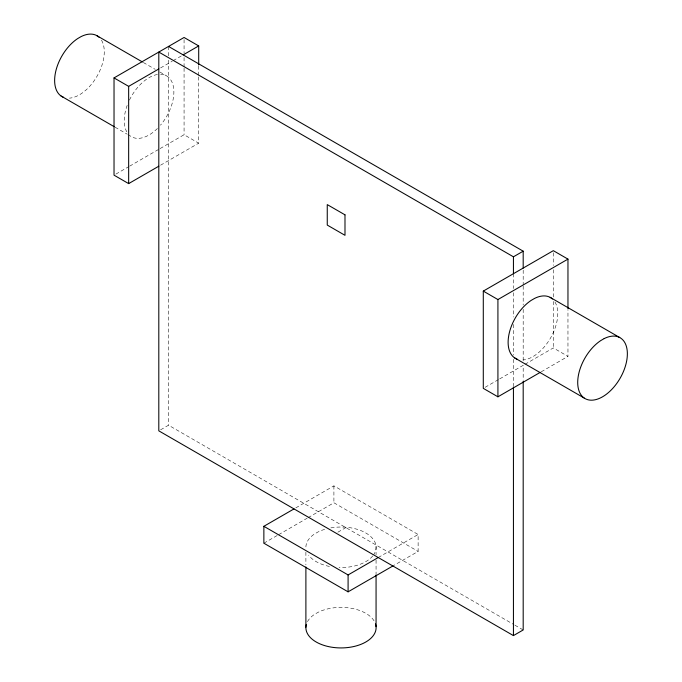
<?xml version="1.0" encoding="UTF-8"?>
<svg xmlns="http://www.w3.org/2000/svg" width="682" height="682" viewBox="0 0 682 682"><rect width="100%" height="100%" fill="white"/><g stroke="black" fill="none" stroke-linecap="round" stroke-linejoin="round"><path stroke-width="0.51" stroke-dasharray="3.41 2.56" d="M160.577 67.936L172.214 61.218M173.126 60.689L181.344 55.941M115.872 174.106L128.779 166.655M129.699 166.127L159.187 149.094M160.108 148.565L184.072 134.729L198.701 143.177L198.701 76.58M160.577 165.189L198.701 143.177M160.577 429.822L168.556 425.218L513.989 624.652M485.124 387.308L498.823 379.397M499.736 378.868L523.188 365.33L523.188 380.206M525.021 364.273L553.332 347.922L567.961 356.371L567.961 309.858M295.783 507.885L333.907 485.874L418.126 534.5L418.126 551.397L394.17 565.225M541.235 371.801L567.961 356.371M263.866 543.204L277.685 535.225M278.606 534.688L307.181 518.201M308.102 517.664L333.907 502.77L418.126 551.397M337.897 532.199L345.876 527.595M378.237 557.535L418.126 534.5M143.339 62.497L155.249 69.368M159.827 72.011L166.238 75.711M115.096 127.202L126.997 134.081M127.909 134.61L130.663 136.195A35.106 20.272 -60 0 0 157.943 127.952M514.91 625.189L523.188 629.963M553.332 252.783L553.332 265.469M553.332 269.697L553.332 297.182M553.332 301.41L553.332 347.922M523.188 270.183L523.188 284.982M523.188 286.039L523.188 305.067M523.188 309.296L523.188 361.102M513.435 273.704L513.435 288.503M513.435 292.731L513.435 317.045M513.435 324.444L513.435 355.1M513.435 359.329L513.435 385.833M376.063 546.308L376.063 554.764M376.063 560.05L376.063 573.801M333.907 485.874L333.907 502.77M305.894 552.164L305.894 564.849M198.701 66.009L198.701 75.523M184.072 39.59L184.072 53.332M184.072 57.561L184.072 67.075M184.072 68.132L184.072 134.729M168.556 46.436L168.556 55.933M168.556 60.161L168.556 425.218M554.952 301.998A35.106 20.272 -60 0 1 551.056 337.104A35.106 20.272 -60 0 1 522.923 359.968M160.628 74.278A35.106 20.272 -60 0 1 173.876 92.096A35.106 20.272 -60 0 1 160.475 125.181M126.775 131.839A35.106 20.272 -60 0 1 127.176 105.403M129.435 100.075A35.106 20.272 -60 0 1 147.235 78.78L150.696 76.768A35.106 20.272 -60 0 1 157.465 74.5M101.465 40.178A35.106 20.272 -60 0 1 97.569 75.284A35.106 20.272 -60 0 1 69.436 98.148M330.847 527.894A35.106 20.272 0 0 1 366.754 533.529A35.106 20.272 0 0 1 373.727 554.628M372.764 555.924A35.106 20.272 0 0 1 339.039 567.535M329.457 566.444A35.106 20.272 0 0 1 308.631 555.157M305.894 546.879A35.106 20.272 0 0 1 314.581 533.946L318.059 531.96A35.106 20.272 0 0 1 326.269 528.9M307.463 621.669A35.106 20.272 0 0 1 314.581 614.312L318.059 612.317A35.106 20.272 0 0 1 375.143 622.939"/><path stroke-width="1.02" d="M158.804 166.212L128.659 183.611L114.03 175.172L114.03 77.91L184.072 37.476L198.701 45.924L198.701 64.952M114.03 77.91L128.659 86.358L158.804 68.959M183.168 54.884L198.701 45.924M523.188 381.272L523.188 629.963L513.435 635.598L158.804 430.845L158.804 52.062L513.435 256.807L523.188 251.181L523.188 268.069M540.314 372.329L497.92 396.805L483.291 388.356L483.291 291.103L553.332 250.669L567.961 259.117L567.961 308.801M483.291 291.103L497.92 299.551L567.961 259.117M393.25 565.762L348.093 591.831L263.866 543.204L263.866 526.308L294.01 508.908M263.866 526.308L348.093 574.943L378.237 557.535M168.556 46.436L523.188 251.181M96.639 35.532L142.427 61.968M550.127 297.352L619.725 337.53M61.065 96.009L114.175 126.673M514.552 357.828L584.15 398.015M513.435 256.807L513.435 273.704M513.435 386.899L513.435 635.598M497.92 299.551L497.92 396.805M376.063 574.858L376.063 626.673M348.093 574.943L348.093 591.831M305.894 566.964L305.894 627.235M128.659 86.358L128.659 183.611M517.05 359.158A35.106 20.272 -60 0 1 509.309 332.842A35.106 20.272 -60 0 1 531.125 300.421L534.586 298.409A35.106 20.272 -60 0 1 552.454 298.972M63.562 97.338A35.106 20.272 -60 0 1 55.822 71.022A35.106 20.272 -60 0 1 77.637 38.601L81.098 36.589A35.106 20.272 -60 0 1 98.967 37.152M375.484 623.86A35.106 20.272 0 0 1 341.486 647.926A35.106 20.272 0 0 1 306.337 624.422M604.184 338.587L600.723 340.599A35.106 20.272 -60 0 0 581.379 395.347A35.106 20.272 -60 0 0 623.791 370.693A35.106 20.272 -60 0 0 604.184 338.587M344.99 214.839L327.258 204.6L327.258 225.077L344.99 235.316L344.99 214.839"/></g></svg>
